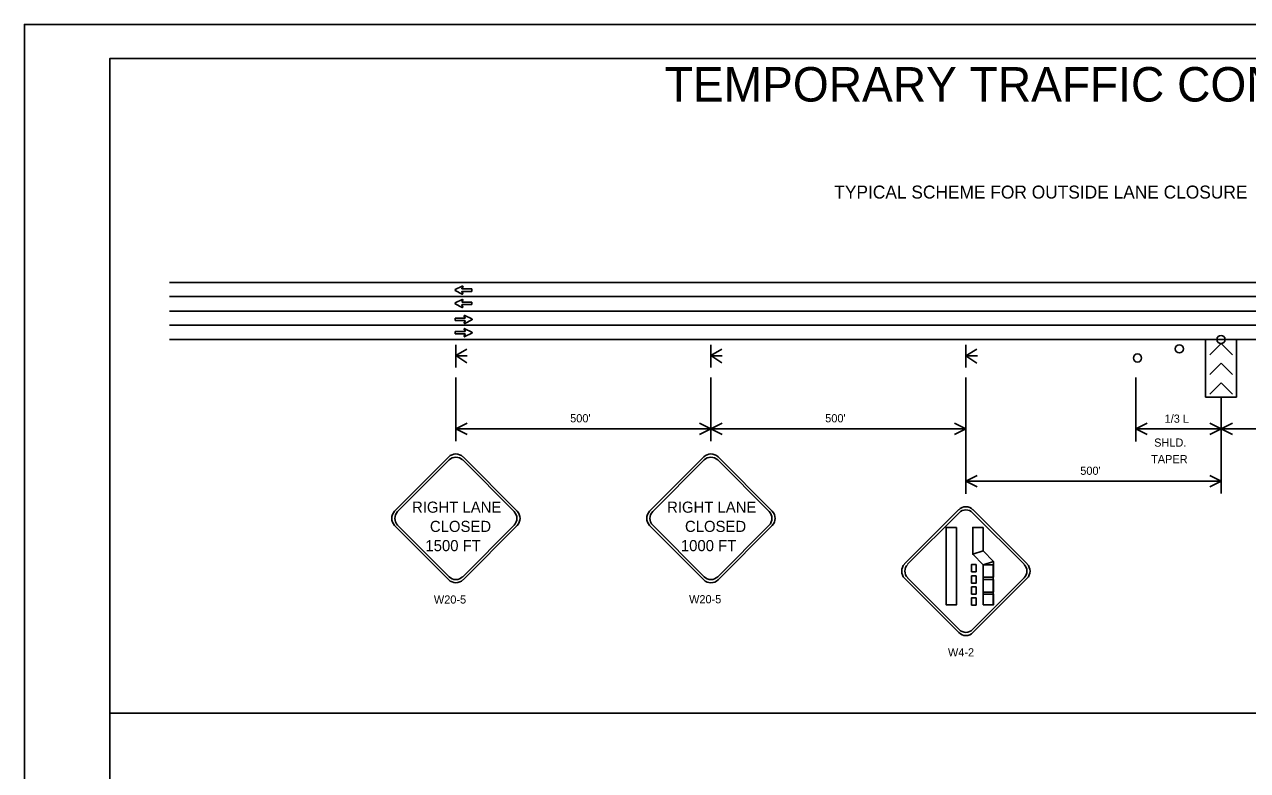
# Model space of a CAD drawing. Extents: x 0 to 34, y 0 to 22.
# Drawn here: x 0 to 17.93, y 11.06 to 22 of the extents above; entities that cross this region are included whole.
import ezdxf

# ---------------------------------------------------------------- set-up
doc = ezdxf.new("R2010")
doc.units = 0
for name, color, linetype in [('ANNO-SHT', 7, 'Continuous'), ('Level 1', 7, 'Continuous'), ('Level 32', 7, 'Continuous'), ('Level 4', 7, 'Continuous'), ('PlotBorder', 7, 'Continuous'), ('SHADE-GENERIC', 7, 'Continuous'), ('SHT-BNDRY', 7, 'Continuous'), ('SHT-FENCE', 7, 'Continuous')]:
    doc.layers.add(name, color=color, linetype=linetype)

msp = doc.modelspace()

# ---------------------------------------------------------------- linework, layer by layer
at = {"layer": 'Level 1'}
for p, q in [((2.124, 18.215), (30.729, 18.215)), ((6.316, 18.112), (6.416, 18.162)), ((6.41, 18.16), (6.41, 18.16)), ((6.428, 18.149), (6.414, 18.128)), ((6.558, 18.123), (6.417, 18.123)), ((6.558, 18.123), (6.558, 18.085)), ((2.124, 18.011), (30.729, 18.011)), ((6.316, 18.096), (6.416, 18.045)), ((6.316, 17.917), (6.416, 17.968)), ((6.41, 17.965), (6.41, 17.965)), ((6.428, 18.059), (6.414, 18.08)), ((6.428, 17.954), (6.414, 17.933)), ((6.558, 18.085), (6.417, 18.085)), ((2.124, 17.796), (30.729, 17.796)), ((6.316, 17.901), (6.416, 17.851)), ((6.428, 17.864), (6.414, 17.885)), ((6.558, 17.928), (6.417, 17.928)), ((6.558, 17.891), (6.417, 17.891)), ((6.558, 17.928), (6.558, 17.891)), ((2.124, 17.588), (30.729, 17.588)), ((6.316, 17.693), (6.457, 17.693)), ((6.316, 17.693), (6.316, 17.656)), ((6.316, 17.656), (6.457, 17.656)), ((6.446, 17.719), (6.46, 17.698)), ((6.446, 17.629), (6.46, 17.65)), ((6.558, 17.682), (6.458, 17.732)), ((6.558, 17.666), (6.458, 17.616)), ((6.464, 17.73), (6.464, 17.73)), ((6.316, 17.498), (6.457, 17.498)), ((6.316, 17.498), (6.316, 17.461)), ((6.316, 17.461), (6.457, 17.461)), ((6.446, 17.524), (6.46, 17.504)), ((6.446, 17.434), (6.46, 17.455)), ((6.558, 17.488), (6.458, 17.538)), ((6.558, 17.471), (6.458, 17.421)), ((6.464, 17.535), (6.464, 17.535)), ((2.124, 17.379), (30.729, 17.379)), ((6.324, 17.302), (6.324, 17.136)), ((6.324, 17.143), (6.485, 17.238)), ((10.063, 17.302), (10.063, 17.136)), ((10.063, 17.143), (10.223, 17.238)), ((13.802, 17.3), (13.802, 17.133)), ((13.802, 17.141), (13.962, 17.236)), ((17.314, 16.531), (17.314, 17.38)), ((17.314, 17.38), (17.768, 17.38)), ((17.375, 17.152), (17.541, 17.319)), ((17.541, 17.319), (17.707, 17.152)), ((17.768, 17.38), (17.768, 16.531)), ((6.324, 17.143), (6.483, 17.036)), ((6.324, 17.141), (6.491, 17.141)), ((6.324, 17.136), (6.324, 16.968)), ((10.063, 17.143), (10.222, 17.036)), ((10.063, 17.141), (10.23, 17.141)), ((10.063, 17.136), (10.063, 16.968)), ((13.802, 17.141), (13.961, 17.033)), ((13.802, 17.138), (13.969, 17.138)), ((13.802, 17.133), (13.802, 16.966)), ((6.324, 16.968), (6.324, 16.968)), ((10.063, 16.968), (10.063, 16.968)), ((13.802, 16.966), (13.802, 16.966)), ((17.375, 16.865), (17.541, 17.032)), ((17.541, 17.032), (17.707, 16.865)), ((6.324, 16.823), (6.324, 15.886)), ((10.063, 16.823), (10.063, 15.886)), ((13.802, 16.823), (13.802, 15.116)), ((16.294, 16.823), (16.294, 15.881)), ((17.375, 16.577), (17.541, 16.744)), ((17.541, 16.744), (17.707, 16.577)), ((17.768, 16.531), (17.314, 16.531)), ((17.541, 16.531), (17.541, 15.12)), ((6.324, 16.071), (6.324, 16.069)), ((6.324, 16.069), (13.802, 16.069)), ((10.063, 16.071), (10.063, 16.069)), ((16.294, 16.069), (21.596, 16.069)), ((5.426, 14.86), (6.22, 15.657)), ((5.471, 14.855), (6.225, 15.612)), ((6.424, 15.612), (7.178, 14.855)), ((6.429, 15.657), (7.223, 14.86)), ((9.165, 14.86), (9.959, 15.657)), ((9.21, 14.855), (9.964, 15.612)), ((10.163, 15.612), (10.917, 14.855)), ((10.168, 15.657), (10.962, 14.86)), ((12.902, 14.086), (13.696, 14.883)), ((13.905, 14.883), (14.699, 14.086)), ((12.947, 14.081), (13.701, 14.838)), ((13.9, 14.838), (14.654, 14.081)), ((6.22, 13.854), (5.426, 14.651)), ((6.225, 13.899), (5.471, 14.656)), ((7.178, 14.656), (6.424, 13.899)), ((7.223, 14.651), (6.429, 13.854)), ((9.959, 13.854), (9.165, 14.65)), ((9.964, 13.899), (9.21, 14.655)), ((10.917, 14.655), (10.163, 13.899)), ((10.962, 14.65), (10.168, 13.854)), ((13.696, 13.079), (12.902, 13.876)), ((13.701, 13.124), (12.947, 13.882)), ((14.654, 13.882), (13.9, 13.124)), ((14.699, 13.876), (13.905, 13.079)), ((1.25, 11.896), (27.291, 11.896))]:
    msp.add_line(p, q, dxfattribs=at)
for points in [[(6.49, 16.153), (6.324, 16.069), (6.49, 15.986)], [(9.897, 15.986), (10.063, 16.069), (9.897, 16.153)], [(10.229, 16.153), (10.063, 16.069), (10.229, 15.986)], [(13.636, 15.986), (13.802, 16.069), (13.636, 16.153)], [(16.46, 16.153), (16.294, 16.069), (16.46, 15.986)], [(17.375, 15.986), (17.541, 16.069), (17.375, 16.153)], [(17.707, 16.153), (17.541, 16.069), (17.707, 15.986)], [(13.968, 15.384), (13.802, 15.301), (13.968, 15.217)], [(17.375, 15.217), (17.541, 15.301), (17.375, 15.384)]]:
    msp.add_lwpolyline(points, dxfattribs=at)
for centre, major_axis, start_param, end_param in [((6.32, 18.104), (0, -0.00927), 3.604777, 5.819581), ((6.417, 18.126), (0, -0.00371), 4.123532, 6.282975), ((6.42, 18.154), (0, 0.00927), 4.124176, 6.746623), ((6.417, 18.082), (0, -0.00371), 3.141383, 5.300826), ((6.417, 17.932), (0, -0.00371), 4.123532, 6.282975), ((6.42, 18.054), (0, -0.00927), 5.819328, 8.441774), ((6.42, 17.96), (0, 0.00927), 4.124176, 6.746623), ((6.32, 17.909), (0, -0.00927), 3.604777, 5.819581), ((6.417, 17.887), (0, -0.00371), 3.141383, 5.300826), ((6.42, 17.859), (0, -0.00927), 5.819328, 8.441774), ((6.454, 17.724), (0, -0.00927), 2.678155, 5.300602), ((6.454, 17.624), (0, -0.00927), 4.124596, 6.747043), ((6.457, 17.696), (0, 0.00371), 3.141803, 5.301246), ((6.457, 17.652), (0, 0.00371), 4.123952, 6.283395), ((6.554, 17.674), (0, -0.00927), 0.463604, 2.678408), ((6.454, 17.53), (0, -0.00927), 2.678155, 5.300602), ((6.454, 17.429), (0, -0.00927), 4.124596, 6.747043), ((6.457, 17.502), (0, 0.00371), 3.141803, 5.301246), ((6.457, 17.457), (0, 0.00371), 4.123952, 6.283395), ((6.554, 17.479), (0, -0.00927), 0.463604, 2.678408), ((6.324, 15.552), (0, 0.148), 5.497787, 7.068583), ((6.324, 15.512), (0, 0.141), 5.497787, 7.068583), ((10.063, 15.552), (0, 0.148), 5.497787, 7.068583), ((10.063, 15.512), (0, 0.141), 5.497787, 7.068583), ((13.801, 14.778), (0, -0.148), 2.356194, 3.926991), ((13.801, 14.738), (0, -0.141), 2.356194, 3.926991), ((5.531, 14.755), (0, -0.148), 3.926991, 5.497787), ((5.57, 14.755), (0, -0.141), 3.926991, 5.497787), ((7.078, 14.755), (0, 0.141), 3.926991, 5.497787), ((7.118, 14.755), (0, 0.148), 3.926991, 5.497787), ((9.269, 14.755), (0, -0.148), 3.926991, 5.497787), ((9.309, 14.755), (0, -0.141), 3.926991, 5.497787), ((10.817, 14.755), (0, 0.141), 3.926991, 5.497787), ((10.857, 14.755), (0, 0.148), 3.926991, 5.497787), ((13.007, 13.981), (0, -0.148), 3.926991, 5.497787), ((13.047, 13.981), (0, -0.141), 3.926991, 5.497787), ((14.555, 13.981), (0, 0.141), 3.926991, 5.497787), ((14.594, 13.981), (0, 0.148), 3.926991, 5.497787), ((6.324, 13.959), (0, 0.148), 2.356194, 3.926991), ((6.324, 13.998), (0, 0.141), 2.356194, 3.926991), ((10.063, 13.958), (0, 0.148), 2.356194, 3.926991), ((10.063, 13.998), (0, 0.141), 2.356194, 3.926991), ((13.801, 13.224), (0, -0.141), 5.497787, 7.068583), ((13.801, 13.184), (0, -0.148), 5.497787, 7.068583)]:
    msp.add_ellipse(centre, major_axis=major_axis, ratio=0.996122, start_param=start_param, end_param=end_param, dxfattribs=at)
at = {"layer": 'Level 32'}
msp.add_line((17.541, 15.301), (13.802, 15.301), dxfattribs=at)
at = {"layer": 'Level 4'}
for points in [[(14.055, 13.857), (14.205, 13.857), (14.205, 13.671), (14.054, 13.671)], [(14.056, 13.645), (14.206, 13.645), (14.205, 13.486), (14.055, 13.487)]]:
    msp.add_lwpolyline(points, close=True, dxfattribs=at)
at = {"layer": 'PlotBorder'}
msp.add_lwpolyline([(0, 0.001), (34, 0.001), (34, 22.001), (0, 22.001)], close=True, dxfattribs=at)
at = {"layer": 'SHADE-GENERIC'}
for p, q in [((6.416, 18.162), (6.316, 18.112)), ((6.414, 18.128), (6.428, 18.149)), ((6.558, 18.123), (6.417, 18.123)), ((6.558, 18.085), (6.558, 18.123)), ((6.316, 18.096), (6.416, 18.045)), ((6.416, 17.968), (6.316, 17.917)), ((6.428, 18.059), (6.414, 18.08)), ((6.414, 17.933), (6.428, 17.954)), ((6.417, 18.085), (6.558, 18.085)), ((6.316, 17.901), (6.416, 17.851)), ((6.428, 17.864), (6.414, 17.885)), ((6.558, 17.928), (6.417, 17.928)), ((6.417, 17.891), (6.558, 17.891)), ((6.558, 17.891), (6.558, 17.928)), ((6.316, 17.656), (6.316, 17.693)), ((6.316, 17.693), (6.457, 17.693)), ((6.457, 17.656), (6.316, 17.656)), ((6.46, 17.698), (6.446, 17.719)), ((6.446, 17.629), (6.46, 17.65)), ((6.458, 17.732), (6.558, 17.682)), ((6.558, 17.666), (6.458, 17.616)), ((6.316, 17.461), (6.316, 17.498)), ((6.316, 17.498), (6.457, 17.498)), ((6.457, 17.461), (6.316, 17.461)), ((6.46, 17.504), (6.446, 17.524)), ((6.446, 17.434), (6.46, 17.455)), ((6.458, 17.538), (6.558, 17.488)), ((6.558, 17.471), (6.458, 17.421))]:
    msp.add_line(p, q, dxfattribs=at)
for points in [[(13.663, 14.623), (13.512, 14.623), (13.512, 13.486), (13.663, 13.486)], [(14.056, 14.622), (13.902, 14.622), (13.901, 14.228), (14.055, 14.277)], [(13.901, 14.228), (14.055, 14.277), (14.205, 14.123), (14.055, 14.074)], [(13.951, 14.079), (13.884, 14.079), (13.884, 13.972), (13.951, 13.972)], [(14.054, 14.073), (14.205, 14.123), (14.205, 13.892), (14.052, 13.892)], [(14.055, 13.487), (14.203, 13.487), (14.203, 14.074), (14.055, 14.074)], [(13.951, 13.911), (13.884, 13.911), (13.884, 13.804), (13.951, 13.804)], [(13.884, 13.75), (13.951, 13.75), (13.951, 13.644), (13.884, 13.644)], [(13.951, 13.59), (13.884, 13.59), (13.884, 13.483), (13.951, 13.483)]]:
    msp.add_lwpolyline(points, close=True, dxfattribs=at)
for centre, major_axis, start_param, end_param in [((6.32, 18.104), (0, -0.00927), 3.604777, 5.819581), ((6.42, 18.154), (0, 0.00927), 4.124176, 6.746623), ((6.417, 17.932), (0, -0.00371), 4.123532, 6.282975), ((6.42, 18.054), (0, -0.00927), 5.819328, 8.441774), ((6.42, 17.96), (0, 0.00927), 4.124176, 6.746623), ((6.32, 17.909), (0, -0.00927), 3.604777, 5.819581), ((6.417, 17.887), (0, -0.00371), 3.141383, 5.300826), ((6.42, 17.859), (0, -0.00927), 5.819328, 8.441774), ((6.454, 17.724), (0, -0.00927), 2.678155, 5.300602), ((6.454, 17.624), (0, -0.00927), 4.124596, 6.747043), ((6.554, 17.674), (0, -0.00927), 0.463604, 2.678408), ((6.454, 17.53), (0, -0.00927), 2.678155, 5.300602), ((6.454, 17.429), (0, -0.00927), 4.124596, 6.747043), ((6.457, 17.502), (0, 0.00371), 3.141803, 5.301246), ((6.457, 17.457), (0, 0.00371), 4.123952, 6.283395), ((6.554, 17.479), (0, -0.00927), 0.463604, 2.678408)]:
    msp.add_ellipse(centre, major_axis=major_axis, ratio=0.996122, start_param=start_param, end_param=end_param, dxfattribs=at)
for centre in [(17.541, 17.379), (16.929, 17.243), (16.317, 17.107)]:
    msp.add_ellipse(centre, major_axis=(0, 0.0602), ratio=0.996122, dxfattribs=at)
at = {"layer": 'SHT-BNDRY'}
msp.add_lwpolyline([(1.25, 0.501), (33.5, 0.501), (33.5, 21.501), (1.25, 21.501)], close=True, dxfattribs=at)
at = {"layer": 'SHT-FENCE'}
msp.add_lwpolyline([(0, 22.001), (34, 22.001), (34, 0.001), (0, 0.001)], close=True, dxfattribs=at)

# ---------------------------------------------------------------- texts
at = {"layer": 'ANNO-SHT'}
msp.add_text('TEMPORARY TRAFFIC CONTROL PLAN SHEET', height=0.50546, dxfattribs=at).set_placement((9.387, 20.87))
at = {"layer": 'Level 1'}
for s, height, p in [('TYPICAL SCHEME FOR OUTSIDE LANE CLOSURE', 0.19, (11.872, 19.447)), ("500'", 0.12, (8, 16.164)), ("500'", 0.12, (11.739, 16.164)), ('1/3 L', 0.12, (16.714, 16.158)), ('SHLD.', 0.12, (16.561, 15.807)), ('TAPER', 0.12, (16.516, 15.564)), ("500'", 0.12, (15.478, 15.394)), ('RIGHT LANE', 0.1631, (5.682, 14.838)), ('RIGHT LANE', 0.1631, (9.421, 14.838)), ('CLOSED', 0.1631, (5.944, 14.556)), ('CLOSED', 0.1631, (9.683, 14.556)), (' 1500 FT', 0.1631, (5.817, 14.274)), ('1000 FT', 0.1631, (9.623, 14.274)), ('W20-5', 0.12, (9.743, 13.509)), ('W20-5', 0.12, (6.002, 13.505)), ('W4-2', 0.12, (13.538, 12.73))]:
    msp.add_text(s, height=height, dxfattribs=at).set_placement(p)

doc.saveas('drawing.dxf')
